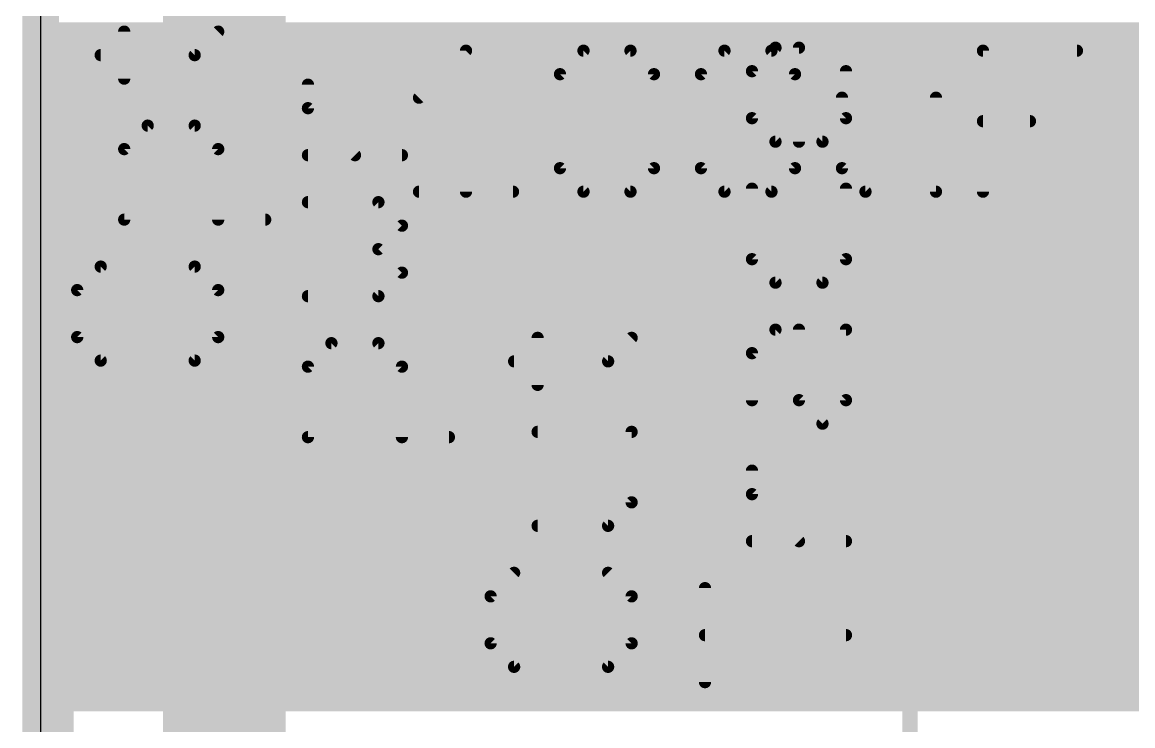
# Model space of a CAD drawing. Extents: x -1.6 to 71.4, y -0.2 to 53.9.
# Drawn here: x -0.15 to 9.06, y 31.57 to 37.4 of the extents above; entities that cross this region are included whole.
import ezdxf

# ---------------------------------------------------------------- set-up
doc = ezdxf.new("R2010")
doc.units = 0
for name, color, linetype in [('1', 12, 'CONTINUOUS'), ('16', 132, 'CONTINUOUS'), ('20', 53, 'CONTINUOUS'), ('21', 40, 'CONTINUOUS'), ('27', 253, 'CONTINUOUS'), ('42', 132, 'CONTINUOUS')]:
    doc.layers.add(name, color=color, linetype=linetype)

msp = doc.modelspace()

# ---------------------------------------------------------------- linework, layer by layer
at = {"layer": '1'}
for points, const_width in [([(0, 0.127), (0, 53.721)], 0.3048), ([(1.524, 43.561), (1.524, 13.208)], 1.016)]:
    msp.add_lwpolyline(points, dxfattribs=dict(at, const_width=const_width))
at = {"layer": '16', "const_width": 0.3048}
msp.add_lwpolyline([(0, 0.127), (0, 53.721)], dxfattribs=at)
at = {"layer": '20'}
msp.add_line((0, 53.34), (0, 0), dxfattribs=at)
msp.add_line((0, 53.34), (0, 0), dxfattribs=at)
at = {"layer": '21'}
for points, const_width in [([(0.6936, 36.9336), (0.6936, 37.3234)], 0.1016), ([(1.2783, 37.1285), (1.4732, 37.3234)], 0.1016), ([(5.9006, 36.9952), (6.0955, 37.1901)], 0.1016), ([(6.0955, 37.1901), (6.2904, 37.1901)], 0.1016), ([(6.2904, 37.1901), (6.2904, 36.4105)], 0.1016), ([(0.4987, 37.1285), (1.2783, 37.1285)], 0.1016), ([(5.9006, 36.6054), (5.9006, 36.9952)], 0.1016), ([(6.6802, 36.9952), (6.6802, 36.6054)], 0.1016), ([(2.2176, 36.6884), (2.2176, 36.8833)], 0.1016), ([(2.6074, 36.2986), (2.2176, 36.6884)], 0.1016), ([(0.6936, 36.3489), (0.8885, 36.5438)], 0.1016), ([(0.8885, 36.5438), (1.2783, 36.5438)], 0.1016), ([(1.2783, 36.5438), (1.4732, 36.3489)], 0.1016), ([(6.0955, 36.4105), (5.9006, 36.6054)], 0.1016), ([(6.6802, 36.6054), (6.4853, 36.4105)], 0.1016), ([(0.6936, 35.7642), (0.6936, 36.3489)], 0.1016), ([(1.4732, 36.3489), (1.4732, 35.7642)], 0.1016), ([(6.4853, 36.4105), (6.0955, 36.4105)], 0.1016), ([(2.9972, 36.2986), (2.2176, 36.2986)], 0.1016), ([(5.9006, 36.0207), (5.9006, 35.436)], 0.1016), ([(6.6802, 35.436), (6.6802, 36.0207)], 0.1016), ([(2.8023, 35.9088), (2.2176, 35.9088)], 0.1016), ([(2.9972, 35.7139), (2.8023, 35.9088)], 0.1016), ([(1.863, 35.7642), (0.6936, 35.7642)], 0.1016), ([(2.8023, 35.519), (2.9972, 35.7139)], 0.1016), ([(2.9972, 35.3241), (2.8023, 35.519)], 0.1016), ([(5.9006, 35.436), (6.0955, 35.2411)], 0.1016), ([(6.4853, 35.2411), (6.6802, 35.436)], 0.1016), ([(0.4987, 35.3744), (0.3038, 35.1795)], 0.1016), ([(1.2783, 35.3744), (0.4987, 35.3744)], 0.1016), ([(1.4732, 35.1795), (1.2783, 35.3744)], 0.1016), ([(2.8023, 35.1292), (2.9972, 35.3241)], 0.1016), ([(6.0955, 35.2411), (6.4853, 35.2411)], 0.1016), ([(0.3038, 35.1795), (0.3038, 34.7897)], 0.1016), ([(1.4732, 34.7897), (1.4732, 35.1795)], 0.1016), ([(2.2176, 35.1292), (2.8023, 35.1292)], 0.1016), ([(0.3038, 34.7897), (0.4987, 34.5948)], 0.1016), ([(1.2783, 34.5948), (1.4732, 34.7897)], 0.1016), ([(4.1226, 34.3936), (4.1226, 34.7834)], 0.1016), ([(4.7073, 34.5885), (4.9022, 34.7834)], 0.1016), ([(5.9006, 34.6564), (6.0955, 34.8513)], 0.1016), ([(6.0955, 34.8513), (6.6802, 34.8513)], 0.1016), ([(6.2904, 34.2666), (6.2904, 34.8513)], 0.1016), ([(6.6802, 34.8513), (6.6802, 34.2666)], 0.1016), ([(2.2176, 34.5445), (2.4125, 34.7394)], 0.1016), ([(2.4125, 34.7394), (2.8023, 34.7394)], 0.1016), ([(2.8023, 34.7394), (2.9972, 34.5445)], 0.1016), ([(0.4987, 34.5948), (1.2783, 34.5948)], 0.1016), ([(3.9277, 34.5885), (4.7073, 34.5885)], 0.1016), ([(5.9006, 34.2666), (5.9006, 34.6564)], 0.1016), ([(2.2176, 33.9598), (2.2176, 34.5445)], 0.1016), ([(2.9972, 34.5445), (2.9972, 33.9598)], 0.1016), ([(6.4853, 34.0717), (6.2904, 34.2666)], 0.1016), ([(6.6802, 34.2666), (6.4853, 34.0717)], 0.1016), ([(3.387, 33.9598), (2.2176, 33.9598)], 0.1016), ([(4.9022, 34.0038), (4.1226, 34.0038)], 0.1016), ([(4.9022, 33.4191), (4.9022, 34.0038)], 0.1016), ([(5.9006, 33.487), (5.9006, 33.6819)], 0.1016), ([(6.2904, 33.0972), (5.9006, 33.487)], 0.1016), ([(2.286, 33.02), (2.667, 33.401)], 0.254), ([(4.7073, 33.2242), (4.9022, 33.4191)], 0.1016), ([(4.1226, 33.2242), (4.7073, 33.2242)], 0.1016), ([(3.429, 33.02), (2.286, 33.02)], 0.254), ([(2.286, 33.02), (2.667, 32.639)], 0.254), ([(6.6802, 33.0972), (5.9006, 33.0972)], 0.1016), ([(3.9277, 32.8344), (3.7328, 32.6395)], 0.1016), ([(4.9022, 32.6395), (4.7073, 32.8344)], 0.1016), ([(5.5108, 31.9278), (5.5108, 32.7074)], 0.1016), ([(3.7328, 32.6395), (3.7328, 32.2497)], 0.1016), ([(4.9022, 32.2497), (4.9022, 32.6395)], 0.1016), ([(6.6802, 32.3176), (5.5108, 32.3176)], 0.1016), ([(3.7328, 32.2497), (3.9277, 32.0548)], 0.1016), ([(4.7073, 32.0548), (4.9022, 32.2497)], 0.1016), ([(3.9277, 32.0548), (4.7073, 32.0548)], 0.1016), ([(1.57, 31.86), (0.21, 31.86)], 0.127), ([(0.21, 31.86), (0.21, 13.86)], 0.127), ([(7.21, 31.86), (1.57, 31.86)], 0.127), ([(1.57, 31.86), (1.57, 13.86)], 0.127), ([(7.21, 13.86), (7.21, 31.86)], 0.127)]:
    msp.add_lwpolyline(points, dxfattribs=dict(at, const_width=const_width))
for points, const_width in [([(0.719, 37.3234, 1), (0.6682, 37.3234)], 0.0508), ([(1.4912, 37.3054, 1), (1.4552, 37.3414)], 0.0508), ([(6.0955, 37.2155, 1), (6.0955, 37.1647)], 0.0508), ([(6.1135, 37.1721, 1), (6.0775, 37.208)], 0.0508), ([(6.3158, 37.1901, 1), (6.265, 37.1901)], 0.0508), ([(6.2904, 37.1647, 1), (6.2904, 37.2155)], 0.0508), ([(0.4987, 37.1539, 1), (0.4987, 37.1031)], 0.0508), ([(1.2603, 37.1465, 1), (1.2963, 37.1105)], 0.0508), ([(1.2783, 37.1031, 1), (1.2783, 37.1539)], 0.0508), ([(5.926, 36.9952, 1), (5.8752, 36.9952)], 0.0508), ([(5.8826, 37.0131, 1), (5.9186, 36.9772)], 0.0508), ([(6.7056, 36.9952, 1), (6.6548, 36.9952)], 0.0508), ([(0.6682, 36.9336, 1), (0.719, 36.9336)], 0.0508), ([(2.243, 36.8833, 1), (2.1922, 36.8833)], 0.0508), ([(2.2356, 36.7064, 1), (2.1996, 36.6704)], 0.0508), ([(2.1922, 36.6884, 1), (2.243, 36.6884)], 0.0508), ([(0.8885, 36.5692, 1), (0.8885, 36.5184)], 0.0508), ([(0.9065, 36.5258, 1), (0.8705, 36.5618)], 0.0508), ([(1.2963, 36.5618, 1), (1.2603, 36.5258)], 0.0508), ([(1.2783, 36.5184, 1), (1.2783, 36.5692)], 0.0508), ([(5.9186, 36.6233, 1), (5.8826, 36.5874)], 0.0508), ([(5.8752, 36.6054, 1), (5.926, 36.6054)], 0.0508), ([(6.6548, 36.6054, 1), (6.7056, 36.6054)], 0.0508), ([(6.6982, 36.5874, 1), (6.6622, 36.6233)], 0.0508), ([(0.6756, 36.3669, 1), (0.7116, 36.3309)], 0.0508), ([(0.719, 36.3489, 1), (0.6682, 36.3489)], 0.0508), ([(1.4986, 36.3489, 1), (1.4478, 36.3489)], 0.0508), ([(1.4552, 36.3309, 1), (1.4912, 36.3669)], 0.0508), ([(6.0955, 36.4359, 1), (6.0955, 36.3851)], 0.0508), ([(6.0775, 36.3925, 1), (6.1135, 36.4284)], 0.0508), ([(6.265, 36.4105, 1), (6.3158, 36.4105)], 0.0508), ([(6.4673, 36.4284, 1), (6.5033, 36.3925)], 0.0508), ([(6.4853, 36.3851, 1), (6.4853, 36.4359)], 0.0508), ([(2.2176, 36.324, 1), (2.2176, 36.2732)], 0.0508), ([(2.5894, 36.2806, 1), (2.6254, 36.3166)], 0.0508), ([(2.9972, 36.2732, 1), (2.9972, 36.324)], 0.0508), ([(5.926, 36.0207, 1), (5.8752, 36.0207)], 0.0508), ([(6.7056, 36.0207, 1), (6.6548, 36.0207)], 0.0508), ([(2.2176, 35.9342, 1), (2.2176, 35.8834)], 0.0508), ([(2.8203, 35.9268, 1), (2.7843, 35.8908)], 0.0508), ([(2.8023, 35.8834, 1), (2.8023, 35.9342)], 0.0508), ([(0.6936, 35.7896, 1), (0.6936, 35.7388)], 0.0508), ([(0.6682, 35.7642, 1), (0.719, 35.7642)], 0.0508), ([(1.4478, 35.7642, 1), (1.4986, 35.7642)], 0.0508), ([(1.863, 35.7388, 1), (1.863, 35.7896)], 0.0508), ([(3.0152, 35.6959, 1), (2.9792, 35.7319)], 0.0508), ([(2.9792, 35.6959, 1), (3.0152, 35.7319)], 0.0508), ([(2.8203, 35.537, 1), (2.7843, 35.501)], 0.0508), ([(2.7843, 35.537, 1), (2.8203, 35.501)], 0.0508), ([(5.9186, 35.4539, 1), (5.8826, 35.418)], 0.0508), ([(6.6982, 35.418, 1), (6.6622, 35.4539)], 0.0508), ([(0.4987, 35.3998, 1), (0.4987, 35.349)], 0.0508), ([(0.5167, 35.3564, 1), (0.4807, 35.3924)], 0.0508), ([(1.2963, 35.3924, 1), (1.2603, 35.3564)], 0.0508), ([(1.2783, 35.349, 1), (1.2783, 35.3998)], 0.0508), ([(3.0152, 35.3061, 1), (2.9792, 35.3421)], 0.0508), ([(5.8752, 35.436, 1), (5.926, 35.436)], 0.0508), ([(6.6548, 35.436, 1), (6.7056, 35.436)], 0.0508), ([(2.9792, 35.3061, 1), (3.0152, 35.3421)], 0.0508), ([(6.0955, 35.2665, 1), (6.0955, 35.2157)], 0.0508), ([(6.0775, 35.2231, 1), (6.1135, 35.2591)], 0.0508), ([(6.4673, 35.2591, 1), (6.5033, 35.2231)], 0.0508), ([(6.4853, 35.2157, 1), (6.4853, 35.2665)], 0.0508), ([(0.2858, 35.1975, 1), (0.3218, 35.1615)], 0.0508), ([(0.3292, 35.1795, 1), (0.2784, 35.1795)], 0.0508), ([(1.4986, 35.1795, 1), (1.4478, 35.1795)], 0.0508), ([(1.4552, 35.1615, 1), (1.4912, 35.1975)], 0.0508), ([(2.2176, 35.1546, 1), (2.2176, 35.1038)], 0.0508), ([(2.7843, 35.1472, 1), (2.8203, 35.1112)], 0.0508), ([(2.8023, 35.1038, 1), (2.8023, 35.1546)], 0.0508), ([(0.3218, 34.8077, 1), (0.2858, 34.7717)], 0.0508), ([(1.4912, 34.7717, 1), (1.4552, 34.8077)], 0.0508), ([(4.148, 34.7834, 1), (4.0972, 34.7834)], 0.0508), ([(4.9202, 34.7654, 1), (4.8842, 34.8014)], 0.0508), ([(6.0955, 34.8767, 1), (6.0955, 34.8259)], 0.0508), ([(6.1135, 34.8333, 1), (6.0775, 34.8693)], 0.0508), ([(6.3158, 34.8513, 1), (6.265, 34.8513)], 0.0508), ([(6.7056, 34.8513, 1), (6.6548, 34.8513)], 0.0508), ([(6.6802, 34.8259, 1), (6.6802, 34.8767)], 0.0508), ([(0.2784, 34.7897, 1), (0.3292, 34.7897)], 0.0508), ([(1.4478, 34.7897, 1), (1.4986, 34.7897)], 0.0508), ([(2.4125, 34.7648, 1), (2.4125, 34.714)], 0.0508), ([(2.4305, 34.7214, 1), (2.3945, 34.7574)], 0.0508), ([(2.8203, 34.7574, 1), (2.7843, 34.7214)], 0.0508), ([(2.8023, 34.714, 1), (2.8023, 34.7648)], 0.0508), ([(0.4987, 34.6202, 1), (0.4987, 34.5694)], 0.0508), ([(0.4807, 34.5768, 1), (0.5167, 34.6128)], 0.0508), ([(1.2603, 34.6128, 1), (1.2963, 34.5768)], 0.0508), ([(1.2783, 34.5694, 1), (1.2783, 34.6202)], 0.0508), ([(3.9277, 34.6139, 1), (3.9277, 34.5631)], 0.0508), ([(4.7073, 34.5631, 1), (4.7073, 34.6139)], 0.0508), ([(5.8826, 34.6744, 1), (5.9186, 34.6384)], 0.0508), ([(5.926, 34.6564, 1), (5.8752, 34.6564)], 0.0508), ([(2.1996, 34.5625, 1), (2.2356, 34.5265)], 0.0508), ([(2.243, 34.5445, 1), (2.1922, 34.5445)], 0.0508), ([(3.0226, 34.5445, 1), (2.9718, 34.5445)], 0.0508), ([(2.9792, 34.5265, 1), (3.0152, 34.5625)], 0.0508), ([(4.6893, 34.6065, 1), (4.7253, 34.5705)], 0.0508), ([(4.0972, 34.3936, 1), (4.148, 34.3936)], 0.0508), ([(5.8752, 34.2666, 1), (5.926, 34.2666)], 0.0508), ([(6.3084, 34.2846, 1), (6.2724, 34.2486)], 0.0508), ([(6.265, 34.2666, 1), (6.3158, 34.2666)], 0.0508), ([(6.6548, 34.2666, 1), (6.7056, 34.2666)], 0.0508), ([(6.6982, 34.2486, 1), (6.6622, 34.2846)], 0.0508), ([(6.4673, 34.0897, 1), (6.5033, 34.0537)], 0.0508), ([(6.4673, 34.0537, 1), (6.5033, 34.0897)], 0.0508), ([(2.2176, 33.9852, 1), (2.2176, 33.9344)], 0.0508), ([(3.387, 33.9344, 1), (3.387, 33.9852)], 0.0508), ([(4.1226, 34.0292, 1), (4.1226, 33.9784)], 0.0508), ([(4.9276, 34.0038, 1), (4.8768, 34.0038)], 0.0508), ([(4.9022, 33.9784, 1), (4.9022, 34.0292)], 0.0508), ([(2.1922, 33.9598, 1), (2.243, 33.9598)], 0.0508), ([(2.9718, 33.9598, 1), (3.0226, 33.9598)], 0.0508), ([(5.926, 33.6819, 1), (5.8752, 33.6819)], 0.0508), ([(5.9186, 33.505, 1), (5.8826, 33.469)], 0.0508), ([(2.7119, 33.3561, 1), (2.6221, 33.4459)], 0.127), ([(4.8768, 33.4191, 1), (4.9276, 33.4191)], 0.0508), ([(4.9202, 33.4011, 1), (4.8842, 33.4371)], 0.0508), ([(5.8752, 33.487, 1), (5.926, 33.487)], 0.0508), ([(4.1226, 33.2496, 1), (4.1226, 33.1988)], 0.0508), ([(4.6893, 33.2422, 1), (4.7253, 33.2062)], 0.0508), ([(4.7073, 33.1988, 1), (4.7073, 33.2496)], 0.0508), ([(2.286, 33.0835, 1), (2.286, 32.9565)], 0.127), ([(2.3309, 33.0649, 1), (2.2411, 32.9751)], 0.127), ([(2.2411, 33.0649, 1), (2.3309, 32.9751)], 0.127), ([(3.429, 32.9565, 1), (3.429, 33.0835)], 0.127), ([(5.9006, 33.1226, 1), (5.9006, 33.0718)], 0.0508), ([(6.2724, 33.0792, 1), (6.3084, 33.1152)], 0.0508), ([(6.6802, 33.0718, 1), (6.6802, 33.1226)], 0.0508), ([(3.9457, 32.8164, 1), (3.9097, 32.8524)], 0.0508), ([(4.7253, 32.8524, 1), (4.6893, 32.8164)], 0.0508), ([(2.6221, 32.5941, 1), (2.7119, 32.6839)], 0.127), ([(5.5362, 32.7074, 1), (5.4854, 32.7074)], 0.0508), ([(3.7148, 32.6575, 1), (3.7508, 32.6215)], 0.0508), ([(3.7582, 32.6395, 1), (3.7074, 32.6395)], 0.0508), ([(4.9276, 32.6395, 1), (4.8768, 32.6395)], 0.0508), ([(4.8842, 32.6215, 1), (4.9202, 32.6575)], 0.0508), ([(5.5108, 32.343, 1), (5.5108, 32.2922)], 0.0508), ([(6.6802, 32.2922, 1), (6.6802, 32.343)], 0.0508), ([(3.7508, 32.2677, 1), (3.7148, 32.2317)], 0.0508), ([(3.7074, 32.2497, 1), (3.7582, 32.2497)], 0.0508), ([(4.8768, 32.2497, 1), (4.9276, 32.2497)], 0.0508), ([(4.9202, 32.2317, 1), (4.8842, 32.2677)], 0.0508), ([(3.9277, 32.0802, 1), (3.9277, 32.0294)], 0.0508), ([(3.9097, 32.0368, 1), (3.9457, 32.0728)], 0.0508), ([(4.6893, 32.0728, 1), (4.7253, 32.0368)], 0.0508), ([(4.7073, 32.0294, 1), (4.7073, 32.0802)], 0.0508), ([(0.21, 31.8918, 1), (0.21, 31.8283)], 0.0635), ([(0.2418, 31.86, 1), (0.1783, 31.86)], 0.0635), ([(1.57, 31.8918, 1), (1.57, 31.8283)], 0.0635), ([(1.6018, 31.86, 1), (1.5383, 31.86)], 0.0635), ([(1.57, 31.8283, 1), (1.57, 31.8918)], 0.0635), ([(5.4854, 31.9278, 1), (5.5362, 31.9278)], 0.0508), ([(7.2417, 31.86, 1), (7.1783, 31.86)], 0.0635), ([(7.21, 31.8283, 1), (7.21, 31.8918)], 0.0635)]:
    msp.add_lwpolyline(points, format="xyb", dxfattribs=dict(at, const_width=const_width))
at = {"layer": '27', "const_width": 0.1016}
for points in [[(3.1388, 36.7754), (3.5286, 37.1652)], [(3.5286, 37.1652), (3.5286, 35.9958)], [(4.3082, 36.9703), (4.5031, 37.1652)], [(4.5031, 37.1652), (4.8929, 37.1652)], [(4.8929, 37.1652), (5.0878, 36.9703)], [(5.4776, 36.9703), (5.6725, 37.1652)], [(5.6725, 37.1652), (6.0623, 37.1652)], [(6.0623, 37.1652), (6.2572, 36.9703)], [(7.8164, 35.9958), (7.8164, 37.1652)], [(7.8164, 37.1652), (8.596, 37.1652)], [(4.3082, 36.1907), (4.3082, 36.9703)], [(4.3082, 36.1907), (5.0878, 36.9703)], [(5.0878, 36.9703), (5.0878, 36.1907)], [(5.4776, 36.1907), (5.4776, 36.9703)], [(5.4776, 36.1907), (6.2572, 36.9703)], [(6.2572, 36.9703), (6.2572, 36.1907)], [(6.647, 36.7754), (6.647, 36.1907)], [(7.4266, 35.9958), (7.4266, 36.7754)], [(7.8164, 36.5805), (8.2062, 36.5805)], [(4.5031, 35.9958), (4.3082, 36.1907)], [(5.0878, 36.1907), (4.8929, 35.9958)], [(5.6725, 35.9958), (5.4776, 36.1907)], [(6.2572, 36.1907), (6.0623, 35.9958)], [(6.647, 36.1907), (6.8419, 35.9958)], [(3.1388, 35.9958), (3.9184, 35.9958)], [(4.8929, 35.9958), (4.5031, 35.9958)], [(6.0623, 35.9958), (5.6725, 35.9958)], [(6.8419, 35.9958), (7.4266, 35.9958)]]:
    msp.add_lwpolyline(points, dxfattribs=at)
at = {"layer": '27', "const_width": 0.0508}
for points in [[(3.554, 37.1652, 1), (3.5032, 37.1652)], [(3.5466, 37.1472, 1), (3.5106, 37.1832)], [(4.5031, 37.1906, 1), (4.5031, 37.1398)], [(4.5211, 37.1472, 1), (4.4851, 37.1832)], [(4.9109, 37.1832, 1), (4.8749, 37.1472)], [(4.8929, 37.1398, 1), (4.8929, 37.1906)], [(5.6725, 37.1906, 1), (5.6725, 37.1398)], [(5.6905, 37.1472, 1), (5.6545, 37.1832)], [(6.0803, 37.1832, 1), (6.0443, 37.1472)], [(6.0623, 37.1398, 1), (6.0623, 37.1906)], [(7.8418, 37.1652, 1), (7.791, 37.1652)], [(7.8164, 37.1906, 1), (7.8164, 37.1398)], [(8.596, 37.1398, 1), (8.596, 37.1906)], [(4.2902, 36.9883, 1), (4.3262, 36.9523)], [(4.3336, 36.9703, 1), (4.2828, 36.9703)], [(5.1132, 36.9703, 1), (5.0624, 36.9703)], [(5.1058, 36.9523, 1), (5.0698, 36.9883)], [(5.0698, 36.9523, 1), (5.1058, 36.9883)], [(5.4596, 36.9883, 1), (5.4956, 36.9523)], [(5.503, 36.9703, 1), (5.4522, 36.9703)], [(6.2826, 36.9703, 1), (6.2318, 36.9703)], [(6.2752, 36.9523, 1), (6.2392, 36.9883)], [(6.2392, 36.9523, 1), (6.2752, 36.9883)], [(3.1208, 36.7934, 1), (3.1568, 36.7574)], [(6.6724, 36.7754, 1), (6.6216, 36.7754)], [(7.452, 36.7754, 1), (7.4012, 36.7754)], [(7.8164, 36.6059, 1), (7.8164, 36.5551)], [(8.2062, 36.5551, 1), (8.2062, 36.6059)], [(4.3262, 36.2087, 1), (4.2902, 36.1727)], [(4.2902, 36.2087, 1), (4.3262, 36.1727)], [(4.2828, 36.1907, 1), (4.3336, 36.1907)], [(5.0624, 36.1907, 1), (5.1132, 36.1907)], [(5.1058, 36.1727, 1), (5.0698, 36.2087)], [(5.4956, 36.2087, 1), (5.4596, 36.1727)], [(5.4596, 36.2087, 1), (5.4956, 36.1727)], [(5.4522, 36.1907, 1), (5.503, 36.1907)], [(6.2318, 36.1907, 1), (6.2826, 36.1907)], [(6.2752, 36.1727, 1), (6.2392, 36.2087)], [(6.665, 36.2087, 1), (6.629, 36.1727)], [(6.6216, 36.1907, 1), (6.6724, 36.1907)], [(3.1388, 36.0212, 1), (3.1388, 35.9704)], [(3.5032, 35.9958, 1), (3.554, 35.9958)], [(3.9184, 35.9704, 1), (3.9184, 36.0212)], [(4.5031, 36.0212, 1), (4.5031, 35.9704)], [(4.4851, 35.9778, 1), (4.5211, 36.0138)], [(4.8749, 36.0138, 1), (4.9109, 35.9778)], [(4.8929, 35.9704, 1), (4.8929, 36.0212)], [(5.6725, 36.0212, 1), (5.6725, 35.9704)], [(5.6545, 35.9778, 1), (5.6905, 36.0138)], [(6.0443, 36.0138, 1), (6.0803, 35.9778)], [(6.0623, 35.9704, 1), (6.0623, 36.0212)], [(6.8419, 36.0212, 1), (6.8419, 35.9704)], [(6.8239, 35.9778, 1), (6.8599, 36.0138)], [(7.4012, 35.9958, 1), (7.452, 35.9958)], [(7.4266, 35.9704, 1), (7.4266, 36.0212)], [(7.791, 35.9958, 1), (7.8418, 35.9958)]]:
    msp.add_lwpolyline(points, format="xyb", dxfattribs=at)
at = {"layer": '42', "const_width": 0.127}
for points in [[(0, 31.75), (0, 44.45)], [(0, 31.75), (0, 44.45)], [(0, 37.338), (10.16, 37.338)], [(0, 37.338), (10.16, 37.338)], [(0, 37.211), (10.16, 37.211)], [(0, 37.211), (10.16, 37.211)], [(0, 37.084), (10.16, 37.084)], [(0, 37.084), (10.16, 37.084)], [(0, 36.957), (10.16, 36.957)], [(0, 36.957), (10.16, 36.957)], [(0, 36.83), (10.16, 36.83)], [(0, 36.83), (10.16, 36.83)], [(0, 36.703), (10.16, 36.703)], [(0, 36.703), (10.16, 36.703)], [(0, 36.576), (10.16, 36.576)], [(0, 36.576), (10.16, 36.576)], [(0, 36.449), (10.16, 36.449)], [(0, 36.449), (10.16, 36.449)], [(0, 36.322), (10.16, 36.322)], [(0, 36.322), (10.16, 36.322)], [(0, 36.195), (10.16, 36.195)], [(0, 36.195), (10.16, 36.195)], [(0, 36.068), (10.16, 36.068)], [(0, 36.068), (10.16, 36.068)], [(0, 35.941), (10.16, 35.941)], [(0, 35.941), (10.16, 35.941)], [(0, 35.814), (10.16, 35.814)], [(0, 35.814), (10.16, 35.814)], [(0, 35.687), (10.16, 35.687)], [(0, 35.687), (10.16, 35.687)], [(0, 35.56), (10.16, 35.56)], [(0, 35.56), (10.16, 35.56)], [(0, 35.433), (10.16, 35.433)], [(0, 35.433), (10.16, 35.433)], [(0, 35.306), (10.16, 35.306)], [(0, 35.306), (10.16, 35.306)], [(0, 35.179), (10.16, 35.179)], [(0, 35.179), (10.16, 35.179)], [(0, 35.052), (10.16, 35.052)], [(0, 35.052), (10.16, 35.052)], [(0, 34.925), (10.16, 34.925)], [(0, 34.925), (10.16, 34.925)], [(0, 34.798), (10.16, 34.798)], [(0, 34.798), (10.16, 34.798)], [(0, 34.671), (10.16, 34.671)], [(0, 34.671), (10.16, 34.671)], [(0, 34.544), (10.16, 34.544)], [(0, 34.544), (10.16, 34.544)], [(0, 34.417), (10.16, 34.417)], [(0, 34.417), (10.16, 34.417)], [(0, 34.29), (10.16, 34.29)], [(0, 34.29), (10.16, 34.29)], [(0, 34.163), (10.16, 34.163)], [(0, 34.163), (10.16, 34.163)], [(0, 34.036), (10.16, 34.036)], [(0, 34.036), (10.16, 34.036)], [(0, 33.909), (10.16, 33.909)], [(0, 33.909), (10.16, 33.909)], [(0, 33.782), (10.16, 33.782)], [(0, 33.782), (10.16, 33.782)], [(0, 33.655), (10.16, 33.655)], [(0, 33.655), (10.16, 33.655)], [(0, 33.528), (10.16, 33.528)], [(0, 33.528), (10.16, 33.528)], [(0, 33.401), (10.16, 33.401)], [(0, 33.401), (10.16, 33.401)], [(0, 33.274), (10.16, 33.274)], [(0, 33.274), (10.16, 33.274)], [(0, 33.147), (10.16, 33.147)], [(0, 33.147), (10.16, 33.147)], [(0, 33.02), (10.16, 33.02)], [(0, 33.02), (10.16, 33.02)], [(0, 32.893), (10.16, 32.893)], [(0, 32.893), (10.16, 32.893)], [(0, 32.766), (10.16, 32.766)], [(0, 32.766), (10.16, 32.766)], [(0, 32.639), (10.16, 32.639)], [(0, 32.639), (10.16, 32.639)], [(0, 32.512), (10.16, 32.512)], [(0, 32.512), (10.16, 32.512)], [(0, 32.385), (10.16, 32.385)], [(0, 32.385), (10.16, 32.385)], [(0, 32.258), (10.16, 32.258)], [(0, 32.258), (10.16, 32.258)], [(0, 32.131), (10.16, 32.131)], [(0, 32.131), (10.16, 32.131)], [(0, 32.004), (10.16, 32.004)], [(0, 32.004), (10.16, 32.004)], [(0, 31.877), (10.16, 31.877)], [(0, 31.877), (10.16, 31.877)], [(10.16, 31.75), (0, 31.75)], [(0, 31.75), (10.16, 31.75)], [(10.16, 31.75), (0, 31.75)], [(0, 31.75), (10.16, 31.75)]]:
    msp.add_lwpolyline(points, dxfattribs=at)
at = {"layer": '42', "const_width": 0.0635}
for points in [[(0, 37.3698, 1), (0, 37.3062)], [(0, 37.3698, 1), (0, 37.3062)], [(0, 37.2428, 1), (0, 37.1792)], [(0, 37.2428, 1), (0, 37.1792)], [(0, 37.1158, 1), (0, 37.0523)], [(0, 37.1158, 1), (0, 37.0523)], [(0, 36.9888, 1), (0, 36.9252)], [(0, 36.9888, 1), (0, 36.9252)], [(0, 36.8618, 1), (0, 36.7982)], [(0, 36.8618, 1), (0, 36.7982)], [(0, 36.7348, 1), (0, 36.6713)], [(0, 36.7348, 1), (0, 36.6713)], [(0, 36.6078, 1), (0, 36.5442)], [(0, 36.6078, 1), (0, 36.5442)], [(0, 36.4808, 1), (0, 36.4173)], [(0, 36.4808, 1), (0, 36.4173)], [(0, 36.3538, 1), (0, 36.2903)], [(0, 36.3538, 1), (0, 36.2903)], [(0, 36.2268, 1), (0, 36.1632)], [(0, 36.2268, 1), (0, 36.1632)], [(0, 36.0998, 1), (0, 36.0363)], [(0, 36.0998, 1), (0, 36.0363)], [(0, 35.9728, 1), (0, 35.9093)], [(0, 35.9728, 1), (0, 35.9093)], [(0, 35.8458, 1), (0, 35.7822)], [(0, 35.8458, 1), (0, 35.7822)], [(0, 35.7188, 1), (0, 35.6553)], [(0, 35.7188, 1), (0, 35.6553)], [(0, 35.5918, 1), (0, 35.5282)], [(0, 35.5918, 1), (0, 35.5282)], [(0, 35.4648, 1), (0, 35.4012)], [(0, 35.4648, 1), (0, 35.4012)], [(0, 35.3378, 1), (0, 35.2743)], [(0, 35.3378, 1), (0, 35.2743)], [(0, 35.2108, 1), (0, 35.1472)], [(0, 35.2108, 1), (0, 35.1472)], [(0, 35.0838, 1), (0, 35.0202)], [(0, 35.0838, 1), (0, 35.0202)], [(0, 34.9568, 1), (0, 34.8933)], [(0, 34.9568, 1), (0, 34.8933)], [(0, 34.8298, 1), (0, 34.7662)], [(0, 34.8298, 1), (0, 34.7662)], [(0, 34.7028, 1), (0, 34.6392)], [(0, 34.7028, 1), (0, 34.6392)], [(0, 34.5758, 1), (0, 34.5123)], [(0, 34.5758, 1), (0, 34.5123)], [(0, 34.4488, 1), (0, 34.3852)], [(0, 34.4488, 1), (0, 34.3852)], [(0, 34.3218, 1), (0, 34.2582)], [(0, 34.3218, 1), (0, 34.2582)], [(0, 34.1948, 1), (0, 34.1313)], [(0, 34.1948, 1), (0, 34.1313)], [(0, 34.0678, 1), (0, 34.0042)], [(0, 34.0678, 1), (0, 34.0042)], [(0, 33.9408, 1), (0, 33.8772)], [(0, 33.9408, 1), (0, 33.8772)], [(0, 33.8138, 1), (0, 33.7503)], [(0, 33.8138, 1), (0, 33.7503)], [(0, 33.6868, 1), (0, 33.6232)], [(0, 33.6868, 1), (0, 33.6232)], [(0, 33.5598, 1), (0, 33.4962)], [(0, 33.5598, 1), (0, 33.4962)], [(0, 33.4328, 1), (0, 33.3693)], [(0, 33.4328, 1), (0, 33.3693)], [(0, 33.3058, 1), (0, 33.2422)], [(0, 33.3058, 1), (0, 33.2422)], [(0, 33.1788, 1), (0, 33.1152)], [(0, 33.1788, 1), (0, 33.1152)], [(0, 33.0518, 1), (0, 32.9883)], [(0, 33.0518, 1), (0, 32.9883)], [(0, 32.9248, 1), (0, 32.8612)], [(0, 32.9248, 1), (0, 32.8612)], [(0, 32.7978, 1), (0, 32.7342)], [(0, 32.7978, 1), (0, 32.7342)], [(0, 32.6708, 1), (0, 32.6073)], [(0, 32.6708, 1), (0, 32.6073)], [(0, 32.5438, 1), (0, 32.4802)], [(0, 32.5438, 1), (0, 32.4802)], [(0, 32.4168, 1), (0, 32.3532)], [(0, 32.4168, 1), (0, 32.3532)], [(0, 32.2898, 1), (0, 32.2263)], [(0, 32.2898, 1), (0, 32.2263)], [(0, 32.1628, 1), (0, 32.0992)], [(0, 32.1628, 1), (0, 32.0992)], [(0, 32.0358, 1), (0, 31.9723)], [(0, 32.0358, 1), (0, 31.9723)], [(0, 31.9088, 1), (0, 31.8453)], [(0, 31.9088, 1), (0, 31.8453)], [(0, 31.7817, 1), (0, 31.7183)], [(0, 31.7817, 1), (0, 31.7183)], [(0, 31.7817, 1), (0, 31.7183)], [(0, 31.7817, 1), (0, 31.7183)], [(-0.0318, 31.75, 1), (0.0318, 31.75)], [(-0.0318, 31.75, 1), (0.0318, 31.75)]]:
    msp.add_lwpolyline(points, format="xyb", dxfattribs=at)

doc.saveas('drawing.dxf')
